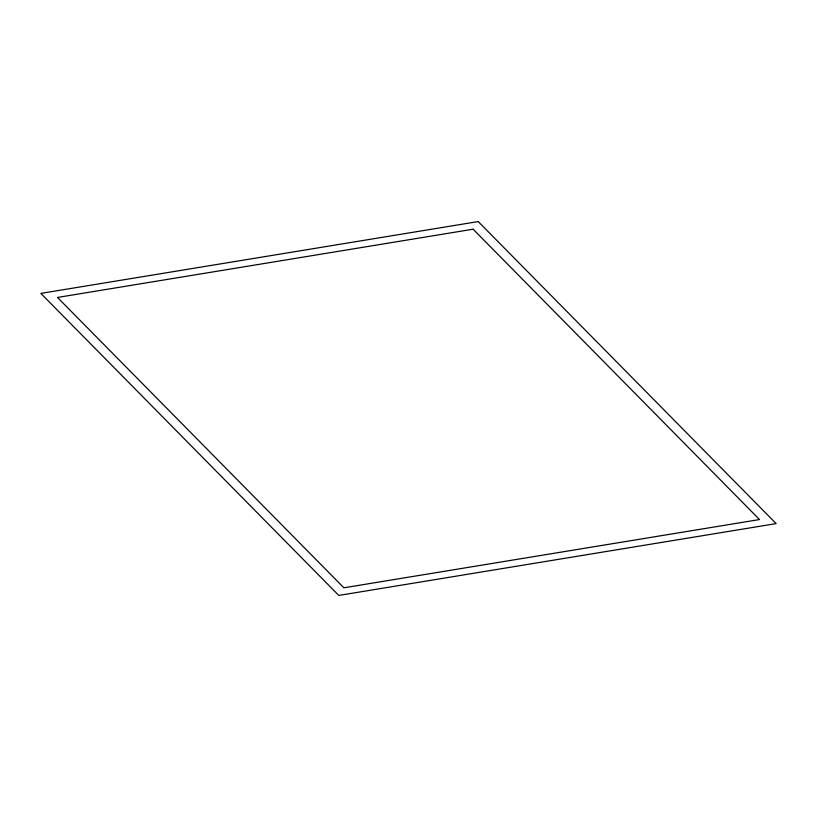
<?xml version="1.0" encoding="UTF-8"?>
<svg xmlns="http://www.w3.org/2000/svg" width="817" height="817" viewBox="0 0 817 817"><rect width="100%" height="100%" fill="white"/><g stroke="black" fill="none" stroke-linecap="round" stroke-linejoin="round"><path stroke-width="1.23" d="M478.221 221.57L40.85 293.395L338.779 595.43L776.15 523.605L478.221 221.57M473.114 229.199L57.486 297.449L343.886 587.801L759.514 519.551L473.114 229.199"/></g></svg>
